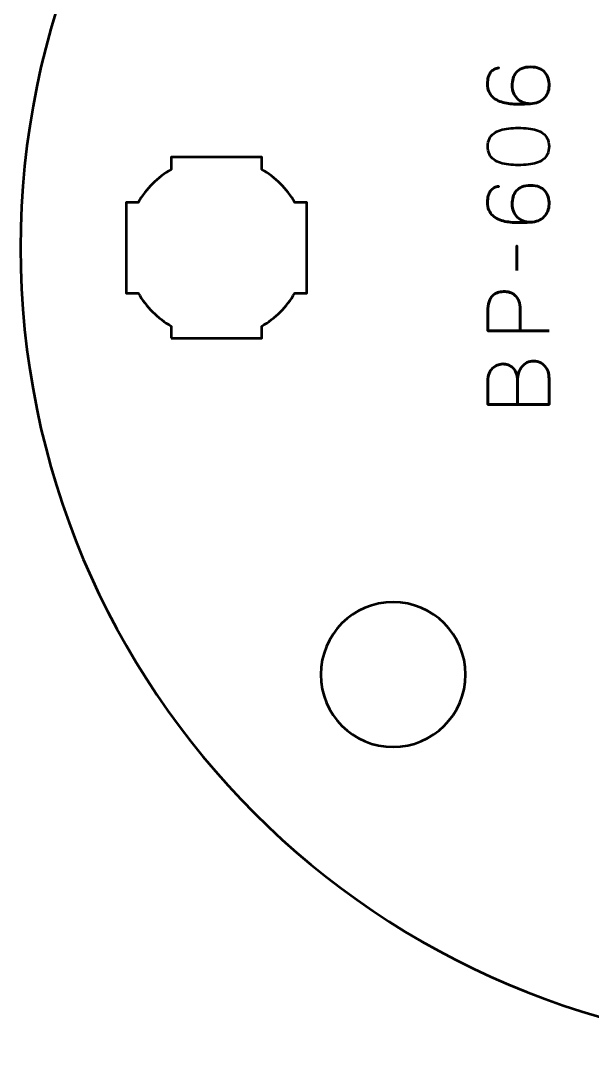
# Model space of a CAD drawing. Header units: centimetres. Extents: x -16.1 to -5, y -20.5 to -9.2.
# Drawn here: x -16.15 to -14.253, y -20.5 to -17.097 of the extents above; entities that cross this region are included whole.
import ezdxf

# ---------------------------------------------------------------- set-up
doc = ezdxf.new("R2010")
doc.units = ezdxf.units.CM
doc.header["$MEASUREMENT"] = 0
doc.layers.add('Layer 1', color=7, linetype='Continuous')

msp = doc.modelspace()

# ---------------------------------------------------------------- linework, layer by layer
at = {"layer": 'Layer 1', "lineweight": 53}
for points, knots in [([(-13.5, -15.2), (-12.03667, -15.2), (-10.85, -16.38667), (-10.85, -17.85), (-10.85, -17.85), (-10.85, -19.31333), (-12.03667, -20.5), (-13.5, -20.5), (-13.5, -20.5), (-14.96333, -20.5), (-16.15, -19.31333), (-16.15, -17.85), (-16.15, -17.85), (-16.15, -16.38667), (-14.96333, -15.2), (-13.5, -15.2)], [0, 0, 0, 0, 0.25, 0.25, 0.25, 0.25, 0.5, 0.5, 0.5, 0.5, 0.75, 0.75, 0.75, 0.75, 1, 1, 1, 1]), ([(-15.64999, -18.15006), (-15.64999, -18.15006), (-15.64999, -18.10988), (-15.64999, -18.10988), (-15.64999, -18.10988), (-15.69553, -18.08355), (-15.73349, -18.0456), (-15.75984, -18.00007), (-15.75984, -18.00007), (-15.75984, -18.00007), (-15.79999, -18.00007), (-15.79999, -18.00007), (-15.79999, -18.00007), (-15.79999, -18.00007), (-15.79999, -17.85155), (-15.79999, -17.85155), (-15.79999, -17.85155), (-15.79999, -17.85155), (-15.80001, -17.85), (-15.80001, -17.85), (-15.80001, -17.85), (-15.80001, -17.85), (-15.79999, -17.84845), (-15.79999, -17.84845), (-15.79999, -17.84845), (-15.79999, -17.84845), (-15.79999, -17.70006), (-15.79999, -17.70006), (-15.79999, -17.70006), (-15.79999, -17.70006), (-15.75989, -17.70006), (-15.75989, -17.70006), (-15.75989, -17.70006), (-15.73354, -17.65449), (-15.69555, -17.61649), (-15.64999, -17.59013), (-15.64999, -17.59013), (-15.64999, -17.59013), (-15.64999, -17.55005), (-15.64999, -17.55005), (-15.64999, -17.55005), (-15.64999, -17.55005), (-15.50465, -17.55005), (-15.50465, -17.55005), (-15.50465, -17.55005), (-15.50465, -17.55005), (-15.50001, -17.54999), (-15.50001, -17.54999), (-15.50001, -17.54999), (-15.50001, -17.54999), (-15.49536, -17.55005), (-15.49536, -17.55005), (-15.49536, -17.55005), (-15.49536, -17.55005), (-15.34998, -17.55005), (-15.34998, -17.55005), (-15.34998, -17.55005), (-15.34998, -17.55005), (-15.34998, -17.59013), (-15.34998, -17.59013), (-15.34998, -17.59013), (-15.30441, -17.61649), (-15.26644, -17.65449), (-15.2401, -17.70006), (-15.2401, -17.70006), (-15.2401, -17.70006), (-15.19998, -17.70006), (-15.19998, -17.70006), (-15.19998, -17.70006), (-15.19998, -17.70006), (-15.19998, -18.00007), (-15.19998, -18.00007), (-15.19998, -18.00007), (-15.19998, -18.00007), (-15.24015, -18.00007), (-15.24015, -18.00007), (-15.24015, -18.00007), (-15.26649, -18.0456), (-15.30445, -18.08355), (-15.34998, -18.10988), (-15.34998, -18.10988), (-15.34998, -18.10988), (-15.34998, -18.15006), (-15.34998, -18.15006), (-15.34998, -18.15006), (-15.34998, -18.15006), (-15.64999, -18.15006), (-15.64999, -18.15006)], [0, 0, 0, 0, 0.0454545, 0.0454545, 0.0454545, 0.0454545, 0.0909091, 0.0909091, 0.0909091, 0.0909091, 0.1363636, 0.1363636, 0.1363636, 0.1363636, 0.1818182, 0.1818182, 0.1818182, 0.1818182, 0.2272727, 0.2272727, 0.2272727, 0.2272727, 0.2727273, 0.2727273, 0.2727273, 0.2727273, 0.3181818, 0.3181818, 0.3181818, 0.3181818, 0.3636364, 0.3636364, 0.3636364, 0.3636364, 0.4090909, 0.4090909, 0.4090909, 0.4090909, 0.4545455, 0.4545455, 0.4545455, 0.4545455, 0.5, 0.5, 0.5, 0.5, 0.5454545, 0.5454545, 0.5454545, 0.5454545, 0.5909091, 0.5909091, 0.5909091, 0.5909091, 0.6363636, 0.6363636, 0.6363636, 0.6363636, 0.6818182, 0.6818182, 0.6818182, 0.6818182, 0.7272727, 0.7272727, 0.7272727, 0.7272727, 0.7727273, 0.7727273, 0.7727273, 0.7727273, 0.8181818, 0.8181818, 0.8181818, 0.8181818, 0.8636364, 0.8636364, 0.8636364, 0.8636364, 0.9090909, 0.9090909, 0.9090909, 0.9090909, 0.9545455, 0.9545455, 0.9545455, 0.9545455, 1, 1, 1, 1]), ([(-14.91423, -19.0242), (-14.78171, -19.0242), (-14.67423, -19.13168), (-14.67423, -19.2642), (-14.67423, -19.2642), (-14.67423, -19.39673), (-14.78171, -19.5042), (-14.91423, -19.5042), (-14.91423, -19.5042), (-15.04676, -19.5042), (-15.15423, -19.39673), (-15.15423, -19.2642), (-15.15423, -19.2642), (-15.15423, -19.13168), (-15.04676, -19.0242), (-14.91423, -19.0242)], [0, 0, 0, 0, 0.25, 0.25, 0.25, 0.25, 0.5, 0.5, 0.5, 0.5, 0.75, 0.75, 0.75, 0.75, 1, 1, 1, 1])]:
    msp.add_open_spline(points, degree=3, knots=knots, dxfattribs=at)
at = {"layer": 'Layer 1', "color": 5, "lineweight": 53}
for points, knots in [([(-14.45825, -17.37269), (-14.46747, -17.37264), (-14.4758, -17.37113), (-14.48328, -17.36812), (-14.48328, -17.36812), (-14.4908, -17.36516), (-14.49725, -17.36097), (-14.50261, -17.35556), (-14.50261, -17.35556), (-14.50802, -17.3502), (-14.51216, -17.34385), (-14.51507, -17.33661), (-14.51507, -17.33661), (-14.51799, -17.32937), (-14.51945, -17.32142), (-14.51949, -17.31286), (-14.51949, -17.31286), (-14.51954, -17.30425), (-14.51846, -17.2962), (-14.51629, -17.28873), (-14.51629, -17.28873), (-14.51418, -17.28125), (-14.5107, -17.27471), (-14.5059, -17.26902), (-14.5059, -17.26902), (-14.50115, -17.26333), (-14.49485, -17.25886), (-14.48699, -17.25566), (-14.48699, -17.25566), (-14.47914, -17.25246), (-14.46959, -17.25081), (-14.45825, -17.25077), (-14.45825, -17.25077), (-14.44692, -17.25081), (-14.43737, -17.25246), (-14.42951, -17.25566), (-14.42951, -17.25566), (-14.42166, -17.25886), (-14.41535, -17.26333), (-14.4106, -17.26902), (-14.4106, -17.26902), (-14.40581, -17.27471), (-14.40233, -17.28125), (-14.40021, -17.28873), (-14.40021, -17.28873), (-14.39804, -17.2962), (-14.39696, -17.30425), (-14.39701, -17.31286), (-14.39701, -17.31286), (-14.39706, -17.32142), (-14.39852, -17.32927), (-14.40143, -17.33647), (-14.40143, -17.33647), (-14.40435, -17.34362), (-14.40849, -17.34983), (-14.41385, -17.35514), (-14.41385, -17.35514), (-14.41926, -17.36046), (-14.4257, -17.36464), (-14.43318, -17.36765), (-14.43318, -17.36765), (-14.44071, -17.37071), (-14.44903, -17.37236), (-14.45825, -17.37269), (-14.45825, -17.37269), (-14.46291, -17.37287), (-14.46846, -17.37311), (-14.4749, -17.37344), (-14.4749, -17.37344), (-14.48139, -17.37377), (-14.48845, -17.37396), (-14.49602, -17.374), (-14.49602, -17.374), (-14.50364, -17.37405), (-14.5115, -17.37381), (-14.51954, -17.3732), (-14.51954, -17.3732), (-14.52763, -17.37264), (-14.53558, -17.37151), (-14.54339, -17.36986), (-14.54339, -17.36986), (-14.55124, -17.36822), (-14.55863, -17.36587), (-14.56554, -17.36276), (-14.56554, -17.36276), (-14.57246, -17.35966), (-14.57857, -17.35566), (-14.58389, -17.35072), (-14.58389, -17.35072), (-14.5892, -17.34573), (-14.59339, -17.33967), (-14.59645, -17.33247), (-14.59645, -17.33247), (-14.59946, -17.32527), (-14.60101, -17.31676), (-14.60106, -17.30693), (-14.60106, -17.30693), (-14.60101, -17.29837), (-14.60016, -17.29112), (-14.59852, -17.2851), (-14.59852, -17.2851), (-14.59687, -17.27908), (-14.59466, -17.27414), (-14.59193, -17.27019), (-14.59193, -17.27019), (-14.58915, -17.26629), (-14.58614, -17.26318), (-14.5828, -17.26093), (-14.5828, -17.26093), (-14.57951, -17.25867), (-14.57617, -17.25698), (-14.57283, -17.25594), (-14.57283, -17.25594), (-14.56949, -17.25486), (-14.56639, -17.25415), (-14.56352, -17.25387), (-14.56352, -17.25387), (-14.56639, -17.25415), (-14.56949, -17.25486), (-14.57283, -17.25594), (-14.57283, -17.25594), (-14.57617, -17.25698), (-14.57951, -17.25867), (-14.5828, -17.26093), (-14.5828, -17.26093), (-14.58614, -17.26318), (-14.58915, -17.26629), (-14.59193, -17.27019), (-14.59193, -17.27019), (-14.59466, -17.27414), (-14.59687, -17.27908), (-14.59852, -17.2851), (-14.59852, -17.2851), (-14.60016, -17.29112), (-14.60101, -17.29837), (-14.60106, -17.30693), (-14.60106, -17.30693), (-14.60101, -17.31676), (-14.59946, -17.32527), (-14.59645, -17.33247), (-14.59645, -17.33247), (-14.59339, -17.33967), (-14.5892, -17.34573), (-14.58389, -17.35072), (-14.58389, -17.35072), (-14.57857, -17.35566), (-14.57246, -17.35966), (-14.56554, -17.36276), (-14.56554, -17.36276), (-14.55863, -17.36587), (-14.55124, -17.36822), (-14.54339, -17.36986), (-14.54339, -17.36986), (-14.53558, -17.37151), (-14.52763, -17.37264), (-14.51954, -17.3732), (-14.51954, -17.3732), (-14.5115, -17.37381), (-14.50364, -17.37405), (-14.49602, -17.374), (-14.49602, -17.374), (-14.48845, -17.37396), (-14.48139, -17.37377), (-14.4749, -17.37344), (-14.4749, -17.37344), (-14.46846, -17.37311), (-14.46291, -17.37287), (-14.45825, -17.37269), (-14.45825, -17.37269), (-14.44903, -17.37236), (-14.44071, -17.37071), (-14.43318, -17.36765), (-14.43318, -17.36765), (-14.4257, -17.36464), (-14.41926, -17.36046), (-14.41385, -17.35514), (-14.41385, -17.35514), (-14.40849, -17.34983), (-14.40435, -17.34362), (-14.40143, -17.33647), (-14.40143, -17.33647), (-14.39852, -17.32927), (-14.39706, -17.32142), (-14.39701, -17.31286), (-14.39701, -17.31286), (-14.39696, -17.30425), (-14.39804, -17.2962), (-14.40021, -17.28873), (-14.40021, -17.28873), (-14.40233, -17.28125), (-14.40581, -17.27471), (-14.4106, -17.26902), (-14.4106, -17.26902), (-14.41535, -17.26333), (-14.42166, -17.25886), (-14.42951, -17.25566), (-14.42951, -17.25566), (-14.43737, -17.25246), (-14.44692, -17.25081), (-14.45825, -17.25077), (-14.45825, -17.25077), (-14.46959, -17.25081), (-14.47914, -17.25246), (-14.48699, -17.25566), (-14.48699, -17.25566), (-14.49485, -17.25886), (-14.50115, -17.26333), (-14.5059, -17.26902), (-14.5059, -17.26902), (-14.5107, -17.27471), (-14.51418, -17.28125), (-14.51629, -17.28873), (-14.51629, -17.28873), (-14.51846, -17.2962), (-14.51954, -17.30425), (-14.51949, -17.31286), (-14.51949, -17.31286), (-14.51945, -17.32142), (-14.51799, -17.32937), (-14.51507, -17.33661), (-14.51507, -17.33661), (-14.51216, -17.34385), (-14.50802, -17.3502), (-14.50261, -17.35556), (-14.50261, -17.35556), (-14.49725, -17.36097), (-14.4908, -17.36516), (-14.48328, -17.36812), (-14.48328, -17.36812), (-14.4758, -17.37113), (-14.46747, -17.37264), (-14.45825, -17.37269)], [0, 0, 0, 0, 0.0172414, 0.0172414, 0.0172414, 0.0172414, 0.0344828, 0.0344828, 0.0344828, 0.0344828, 0.0517241, 0.0517241, 0.0517241, 0.0517241, 0.0689655, 0.0689655, 0.0689655, 0.0689655, 0.0862069, 0.0862069, 0.0862069, 0.0862069, 0.1034483, 0.1034483, 0.1034483, 0.1034483, 0.1206897, 0.1206897, 0.1206897, 0.1206897, 0.137931, 0.137931, 0.137931, 0.137931, 0.1551724, 0.1551724, 0.1551724, 0.1551724, 0.1724138, 0.1724138, 0.1724138, 0.1724138, 0.1896552, 0.1896552, 0.1896552, 0.1896552, 0.2068966, 0.2068966, 0.2068966, 0.2068966, 0.2241379, 0.2241379, 0.2241379, 0.2241379, 0.2413793, 0.2413793, 0.2413793, 0.2413793, 0.2586207, 0.2586207, 0.2586207, 0.2586207, 0.2758621, 0.2758621, 0.2758621, 0.2758621, 0.2931034, 0.2931034, 0.2931034, 0.2931034, 0.3103448, 0.3103448, 0.3103448, 0.3103448, 0.3275862, 0.3275862, 0.3275862, 0.3275862, 0.3448276, 0.3448276, 0.3448276, 0.3448276, 0.362069, 0.362069, 0.362069, 0.362069, 0.3793103, 0.3793103, 0.3793103, 0.3793103, 0.3965517, 0.3965517, 0.3965517, 0.3965517, 0.4137931, 0.4137931, 0.4137931, 0.4137931, 0.4310345, 0.4310345, 0.4310345, 0.4310345, 0.4482759, 0.4482759, 0.4482759, 0.4482759, 0.4655172, 0.4655172, 0.4655172, 0.4655172, 0.4827586, 0.4827586, 0.4827586, 0.4827586, 0.5, 0.5, 0.5, 0.5, 0.5172414, 0.5172414, 0.5172414, 0.5172414, 0.5344828, 0.5344828, 0.5344828, 0.5344828, 0.5517241, 0.5517241, 0.5517241, 0.5517241, 0.5689655, 0.5689655, 0.5689655, 0.5689655, 0.5862069, 0.5862069, 0.5862069, 0.5862069, 0.6034483, 0.6034483, 0.6034483, 0.6034483, 0.6206897, 0.6206897, 0.6206897, 0.6206897, 0.637931, 0.637931, 0.637931, 0.637931, 0.6551724, 0.6551724, 0.6551724, 0.6551724, 0.6724138, 0.6724138, 0.6724138, 0.6724138, 0.6896552, 0.6896552, 0.6896552, 0.6896552, 0.7068966, 0.7068966, 0.7068966, 0.7068966, 0.7241379, 0.7241379, 0.7241379, 0.7241379, 0.7413793, 0.7413793, 0.7413793, 0.7413793, 0.7586207, 0.7586207, 0.7586207, 0.7586207, 0.7758621, 0.7758621, 0.7758621, 0.7758621, 0.7931034, 0.7931034, 0.7931034, 0.7931034, 0.8103448, 0.8103448, 0.8103448, 0.8103448, 0.8275862, 0.8275862, 0.8275862, 0.8275862, 0.8448276, 0.8448276, 0.8448276, 0.8448276, 0.862069, 0.862069, 0.862069, 0.862069, 0.8793103, 0.8793103, 0.8793103, 0.8793103, 0.8965517, 0.8965517, 0.8965517, 0.8965517, 0.9137931, 0.9137931, 0.9137931, 0.9137931, 0.9310345, 0.9310345, 0.9310345, 0.9310345, 0.9482759, 0.9482759, 0.9482759, 0.9482759, 0.9655172, 0.9655172, 0.9655172, 0.9655172, 0.9827586, 0.9827586, 0.9827586, 0.9827586, 1, 1, 1, 1]), ([(-14.39701, -17.51436), (-14.39706, -17.50448), (-14.3988, -17.49596), (-14.40218, -17.48886), (-14.40218, -17.48886), (-14.40557, -17.48181), (-14.41042, -17.47593), (-14.41658, -17.47122), (-14.41658, -17.47122), (-14.42279, -17.46657), (-14.43012, -17.4629), (-14.43859, -17.46017), (-14.43859, -17.46017), (-14.44706, -17.45749), (-14.45632, -17.45556), (-14.46648, -17.45448), (-14.46648, -17.45448), (-14.47664, -17.45335), (-14.48732, -17.45279), (-14.49861, -17.45283), (-14.49861, -17.45283), (-14.50985, -17.45279), (-14.52053, -17.45335), (-14.53064, -17.45448), (-14.53064, -17.45448), (-14.54075, -17.45556), (-14.55007, -17.45749), (-14.55853, -17.46017), (-14.55853, -17.46017), (-14.56695, -17.4629), (-14.57429, -17.46657), (-14.58055, -17.47122), (-14.58055, -17.47122), (-14.58676, -17.47593), (-14.5916, -17.48181), (-14.59499, -17.48886), (-14.59499, -17.48886), (-14.59842, -17.49596), (-14.60016, -17.50448), (-14.60021, -17.51436), (-14.60021, -17.51436), (-14.60016, -17.52423), (-14.59842, -17.53275), (-14.59499, -17.53985), (-14.59499, -17.53985), (-14.5916, -17.54691), (-14.58676, -17.55279), (-14.58055, -17.55749), (-14.58055, -17.55749), (-14.57429, -17.56215), (-14.56695, -17.56581), (-14.55853, -17.56854), (-14.55853, -17.56854), (-14.55007, -17.57122), (-14.54075, -17.57315), (-14.53064, -17.57423), (-14.53064, -17.57423), (-14.52053, -17.57536), (-14.50985, -17.57593), (-14.49861, -17.57588), (-14.49861, -17.57588), (-14.48732, -17.57593), (-14.47664, -17.57536), (-14.46648, -17.57423), (-14.46648, -17.57423), (-14.45632, -17.57315), (-14.44706, -17.57122), (-14.43859, -17.56854), (-14.43859, -17.56854), (-14.43012, -17.56581), (-14.42279, -17.56215), (-14.41658, -17.55749), (-14.41658, -17.55749), (-14.41042, -17.55279), (-14.40557, -17.54691), (-14.40218, -17.53985), (-14.40218, -17.53985), (-14.3988, -17.53275), (-14.39706, -17.52423), (-14.39701, -17.51436)], [0, 0, 0, 0, 0.05, 0.05, 0.05, 0.05, 0.1, 0.1, 0.1, 0.1, 0.15, 0.15, 0.15, 0.15, 0.2, 0.2, 0.2, 0.2, 0.25, 0.25, 0.25, 0.25, 0.3, 0.3, 0.3, 0.3, 0.35, 0.35, 0.35, 0.35, 0.4, 0.4, 0.4, 0.4, 0.45, 0.45, 0.45, 0.45, 0.5, 0.5, 0.5, 0.5, 0.55, 0.55, 0.55, 0.55, 0.6, 0.6, 0.6, 0.6, 0.65, 0.65, 0.65, 0.65, 0.7, 0.7, 0.7, 0.7, 0.75, 0.75, 0.75, 0.75, 0.8, 0.8, 0.8, 0.8, 0.85, 0.85, 0.85, 0.85, 0.9, 0.9, 0.9, 0.9, 0.95, 0.95, 0.95, 0.95, 1, 1, 1, 1]), ([(-14.39701, -17.51436), (-14.39706, -17.50448), (-14.3988, -17.49596), (-14.40218, -17.48886), (-14.40218, -17.48886), (-14.40557, -17.48181), (-14.41042, -17.47593), (-14.41658, -17.47122), (-14.41658, -17.47122), (-14.42279, -17.46657), (-14.43012, -17.4629), (-14.43859, -17.46017), (-14.43859, -17.46017), (-14.44706, -17.45749), (-14.45632, -17.45556), (-14.46648, -17.45448), (-14.46648, -17.45448), (-14.47664, -17.45335), (-14.48732, -17.45279), (-14.49861, -17.45283), (-14.49861, -17.45283), (-14.50985, -17.45279), (-14.52053, -17.45335), (-14.53064, -17.45448), (-14.53064, -17.45448), (-14.54075, -17.45556), (-14.55007, -17.45749), (-14.55853, -17.46017), (-14.55853, -17.46017), (-14.56695, -17.4629), (-14.57429, -17.46657), (-14.58055, -17.47122), (-14.58055, -17.47122), (-14.58676, -17.47593), (-14.5916, -17.48181), (-14.59499, -17.48886), (-14.59499, -17.48886), (-14.59842, -17.49596), (-14.60016, -17.50448), (-14.60021, -17.51436), (-14.60021, -17.51436), (-14.60016, -17.52423), (-14.59842, -17.53275), (-14.59499, -17.53985), (-14.59499, -17.53985), (-14.5916, -17.54691), (-14.58676, -17.55279), (-14.58055, -17.55749), (-14.58055, -17.55749), (-14.57429, -17.56215), (-14.56695, -17.56581), (-14.55853, -17.56854), (-14.55853, -17.56854), (-14.55007, -17.57122), (-14.54075, -17.57315), (-14.53064, -17.57423), (-14.53064, -17.57423), (-14.52053, -17.57536), (-14.50985, -17.57593), (-14.49861, -17.57588), (-14.49861, -17.57588), (-14.48732, -17.57593), (-14.47664, -17.57536), (-14.46648, -17.57423), (-14.46648, -17.57423), (-14.45632, -17.57315), (-14.44706, -17.57122), (-14.43859, -17.56854), (-14.43859, -17.56854), (-14.43012, -17.56581), (-14.42279, -17.56215), (-14.41658, -17.55749), (-14.41658, -17.55749), (-14.41042, -17.55279), (-14.40557, -17.54691), (-14.40218, -17.53985), (-14.40218, -17.53985), (-14.3988, -17.53275), (-14.39706, -17.52423), (-14.39701, -17.51436)], [0, 0, 0, 0, 0.05, 0.05, 0.05, 0.05, 0.1, 0.1, 0.1, 0.1, 0.15, 0.15, 0.15, 0.15, 0.2, 0.2, 0.2, 0.2, 0.25, 0.25, 0.25, 0.25, 0.3, 0.3, 0.3, 0.3, 0.35, 0.35, 0.35, 0.35, 0.4, 0.4, 0.4, 0.4, 0.45, 0.45, 0.45, 0.45, 0.5, 0.5, 0.5, 0.5, 0.55, 0.55, 0.55, 0.55, 0.6, 0.6, 0.6, 0.6, 0.65, 0.65, 0.65, 0.65, 0.7, 0.7, 0.7, 0.7, 0.75, 0.75, 0.75, 0.75, 0.8, 0.8, 0.8, 0.8, 0.85, 0.85, 0.85, 0.85, 0.9, 0.9, 0.9, 0.9, 0.95, 0.95, 0.95, 0.95, 1, 1, 1, 1]), ([(-14.45825, -17.76525), (-14.46747, -17.7652), (-14.4758, -17.76369), (-14.48328, -17.76068), (-14.48328, -17.76068), (-14.4908, -17.75772), (-14.49725, -17.75353), (-14.50261, -17.74812), (-14.50261, -17.74812), (-14.50802, -17.74276), (-14.51216, -17.73641), (-14.51507, -17.72917), (-14.51507, -17.72917), (-14.51799, -17.72193), (-14.51945, -17.71398), (-14.51949, -17.70542), (-14.51949, -17.70542), (-14.51954, -17.69681), (-14.51846, -17.68876), (-14.51629, -17.68129), (-14.51629, -17.68129), (-14.51418, -17.67381), (-14.5107, -17.66727), (-14.5059, -17.66158), (-14.5059, -17.66158), (-14.50115, -17.65589), (-14.49485, -17.65142), (-14.48699, -17.64822), (-14.48699, -17.64822), (-14.47914, -17.64502), (-14.46959, -17.64337), (-14.45825, -17.64333), (-14.45825, -17.64333), (-14.44692, -17.64337), (-14.43737, -17.64502), (-14.42951, -17.64822), (-14.42951, -17.64822), (-14.42166, -17.65142), (-14.41535, -17.65589), (-14.4106, -17.66158), (-14.4106, -17.66158), (-14.40581, -17.66727), (-14.40233, -17.67381), (-14.40021, -17.68129), (-14.40021, -17.68129), (-14.39804, -17.68876), (-14.39696, -17.69681), (-14.39701, -17.70542), (-14.39701, -17.70542), (-14.39706, -17.71398), (-14.39852, -17.72183), (-14.40143, -17.72903), (-14.40143, -17.72903), (-14.40435, -17.73618), (-14.40849, -17.74239), (-14.41385, -17.7477), (-14.41385, -17.7477), (-14.41926, -17.75302), (-14.4257, -17.7572), (-14.43318, -17.76021), (-14.43318, -17.76021), (-14.44071, -17.76327), (-14.44903, -17.76492), (-14.45825, -17.76525), (-14.45825, -17.76525), (-14.46291, -17.76543), (-14.46846, -17.76567), (-14.4749, -17.766), (-14.4749, -17.766), (-14.48139, -17.76633), (-14.48845, -17.76652), (-14.49602, -17.76656), (-14.49602, -17.76656), (-14.50364, -17.76661), (-14.5115, -17.76637), (-14.51954, -17.76576), (-14.51954, -17.76576), (-14.52763, -17.7652), (-14.53558, -17.76407), (-14.54339, -17.76242), (-14.54339, -17.76242), (-14.55124, -17.76078), (-14.55863, -17.75843), (-14.56554, -17.75532), (-14.56554, -17.75532), (-14.57246, -17.75222), (-14.57857, -17.74822), (-14.58389, -17.74328), (-14.58389, -17.74328), (-14.5892, -17.73829), (-14.59339, -17.73223), (-14.59645, -17.72503), (-14.59645, -17.72503), (-14.59946, -17.71783), (-14.60101, -17.70932), (-14.60106, -17.69949), (-14.60106, -17.69949), (-14.60101, -17.69093), (-14.60016, -17.68368), (-14.59852, -17.67766), (-14.59852, -17.67766), (-14.59687, -17.67164), (-14.59466, -17.6667), (-14.59193, -17.66275), (-14.59193, -17.66275), (-14.58915, -17.65885), (-14.58614, -17.65574), (-14.5828, -17.65349), (-14.5828, -17.65349), (-14.57951, -17.65123), (-14.57617, -17.64954), (-14.57283, -17.6485), (-14.57283, -17.6485), (-14.56949, -17.64742), (-14.56639, -17.64671), (-14.56352, -17.64643), (-14.56352, -17.64643), (-14.56639, -17.64671), (-14.56949, -17.64742), (-14.57283, -17.6485), (-14.57283, -17.6485), (-14.57617, -17.64954), (-14.57951, -17.65123), (-14.5828, -17.65349), (-14.5828, -17.65349), (-14.58614, -17.65574), (-14.58915, -17.65885), (-14.59193, -17.66275), (-14.59193, -17.66275), (-14.59466, -17.6667), (-14.59687, -17.67164), (-14.59852, -17.67766), (-14.59852, -17.67766), (-14.60016, -17.68368), (-14.60101, -17.69093), (-14.60106, -17.69949), (-14.60106, -17.69949), (-14.60101, -17.70932), (-14.59946, -17.71783), (-14.59645, -17.72503), (-14.59645, -17.72503), (-14.59339, -17.73223), (-14.5892, -17.73829), (-14.58389, -17.74328), (-14.58389, -17.74328), (-14.57857, -17.74822), (-14.57246, -17.75222), (-14.56554, -17.75532), (-14.56554, -17.75532), (-14.55863, -17.75843), (-14.55124, -17.76078), (-14.54339, -17.76242), (-14.54339, -17.76242), (-14.53558, -17.76407), (-14.52763, -17.7652), (-14.51954, -17.76576), (-14.51954, -17.76576), (-14.5115, -17.76637), (-14.50364, -17.76661), (-14.49602, -17.76656), (-14.49602, -17.76656), (-14.48845, -17.76652), (-14.48139, -17.76633), (-14.4749, -17.766), (-14.4749, -17.766), (-14.46846, -17.76567), (-14.46291, -17.76543), (-14.45825, -17.76525), (-14.45825, -17.76525), (-14.44903, -17.76492), (-14.44071, -17.76327), (-14.43318, -17.76021), (-14.43318, -17.76021), (-14.4257, -17.7572), (-14.41926, -17.75302), (-14.41385, -17.7477), (-14.41385, -17.7477), (-14.40849, -17.74239), (-14.40435, -17.73618), (-14.40143, -17.72903), (-14.40143, -17.72903), (-14.39852, -17.72183), (-14.39706, -17.71398), (-14.39701, -17.70542), (-14.39701, -17.70542), (-14.39696, -17.69681), (-14.39804, -17.68876), (-14.40021, -17.68129), (-14.40021, -17.68129), (-14.40233, -17.67381), (-14.40581, -17.66727), (-14.4106, -17.66158), (-14.4106, -17.66158), (-14.41535, -17.65589), (-14.42166, -17.65142), (-14.42951, -17.64822), (-14.42951, -17.64822), (-14.43737, -17.64502), (-14.44692, -17.64337), (-14.45825, -17.64333), (-14.45825, -17.64333), (-14.46959, -17.64337), (-14.47914, -17.64502), (-14.48699, -17.64822), (-14.48699, -17.64822), (-14.49485, -17.65142), (-14.50115, -17.65589), (-14.5059, -17.66158), (-14.5059, -17.66158), (-14.5107, -17.66727), (-14.51418, -17.67381), (-14.51629, -17.68129), (-14.51629, -17.68129), (-14.51846, -17.68876), (-14.51954, -17.69681), (-14.51949, -17.70542), (-14.51949, -17.70542), (-14.51945, -17.71398), (-14.51799, -17.72193), (-14.51507, -17.72917), (-14.51507, -17.72917), (-14.51216, -17.73641), (-14.50802, -17.74276), (-14.50261, -17.74812), (-14.50261, -17.74812), (-14.49725, -17.75353), (-14.4908, -17.75772), (-14.48328, -17.76068), (-14.48328, -17.76068), (-14.4758, -17.76369), (-14.46747, -17.7652), (-14.45825, -17.76525)], [0, 0, 0, 0, 0.0172414, 0.0172414, 0.0172414, 0.0172414, 0.0344828, 0.0344828, 0.0344828, 0.0344828, 0.0517241, 0.0517241, 0.0517241, 0.0517241, 0.0689655, 0.0689655, 0.0689655, 0.0689655, 0.0862069, 0.0862069, 0.0862069, 0.0862069, 0.1034483, 0.1034483, 0.1034483, 0.1034483, 0.1206897, 0.1206897, 0.1206897, 0.1206897, 0.137931, 0.137931, 0.137931, 0.137931, 0.1551724, 0.1551724, 0.1551724, 0.1551724, 0.1724138, 0.1724138, 0.1724138, 0.1724138, 0.1896552, 0.1896552, 0.1896552, 0.1896552, 0.2068966, 0.2068966, 0.2068966, 0.2068966, 0.2241379, 0.2241379, 0.2241379, 0.2241379, 0.2413793, 0.2413793, 0.2413793, 0.2413793, 0.2586207, 0.2586207, 0.2586207, 0.2586207, 0.2758621, 0.2758621, 0.2758621, 0.2758621, 0.2931034, 0.2931034, 0.2931034, 0.2931034, 0.3103448, 0.3103448, 0.3103448, 0.3103448, 0.3275862, 0.3275862, 0.3275862, 0.3275862, 0.3448276, 0.3448276, 0.3448276, 0.3448276, 0.362069, 0.362069, 0.362069, 0.362069, 0.3793103, 0.3793103, 0.3793103, 0.3793103, 0.3965517, 0.3965517, 0.3965517, 0.3965517, 0.4137931, 0.4137931, 0.4137931, 0.4137931, 0.4310345, 0.4310345, 0.4310345, 0.4310345, 0.4482759, 0.4482759, 0.4482759, 0.4482759, 0.4655172, 0.4655172, 0.4655172, 0.4655172, 0.4827586, 0.4827586, 0.4827586, 0.4827586, 0.5, 0.5, 0.5, 0.5, 0.5172414, 0.5172414, 0.5172414, 0.5172414, 0.5344828, 0.5344828, 0.5344828, 0.5344828, 0.5517241, 0.5517241, 0.5517241, 0.5517241, 0.5689655, 0.5689655, 0.5689655, 0.5689655, 0.5862069, 0.5862069, 0.5862069, 0.5862069, 0.6034483, 0.6034483, 0.6034483, 0.6034483, 0.6206897, 0.6206897, 0.6206897, 0.6206897, 0.637931, 0.637931, 0.637931, 0.637931, 0.6551724, 0.6551724, 0.6551724, 0.6551724, 0.6724138, 0.6724138, 0.6724138, 0.6724138, 0.6896552, 0.6896552, 0.6896552, 0.6896552, 0.7068966, 0.7068966, 0.7068966, 0.7068966, 0.7241379, 0.7241379, 0.7241379, 0.7241379, 0.7413793, 0.7413793, 0.7413793, 0.7413793, 0.7586207, 0.7586207, 0.7586207, 0.7586207, 0.7758621, 0.7758621, 0.7758621, 0.7758621, 0.7931034, 0.7931034, 0.7931034, 0.7931034, 0.8103448, 0.8103448, 0.8103448, 0.8103448, 0.8275862, 0.8275862, 0.8275862, 0.8275862, 0.8448276, 0.8448276, 0.8448276, 0.8448276, 0.862069, 0.862069, 0.862069, 0.862069, 0.8793103, 0.8793103, 0.8793103, 0.8793103, 0.8965517, 0.8965517, 0.8965517, 0.8965517, 0.9137931, 0.9137931, 0.9137931, 0.9137931, 0.9310345, 0.9310345, 0.9310345, 0.9310345, 0.9482759, 0.9482759, 0.9482759, 0.9482759, 0.9655172, 0.9655172, 0.9655172, 0.9655172, 0.9827586, 0.9827586, 0.9827586, 0.9827586, 1, 1, 1, 1]), ([(-14.50341, -17.92526), (-14.50341, -17.92526), (-14.50341, -17.84313), (-14.50341, -17.84313), (-14.50341, -17.84313), (-14.50341, -17.84313), (-14.50341, -17.92526), (-14.50341, -17.92526)], [0, 0, 0, 0, 0.5, 0.5, 0.5, 0.5, 1, 1, 1, 1]), ([(-14.39701, -18.12564), (-14.39701, -18.12564), (-14.60049, -18.12564), (-14.60049, -18.12564), (-14.60049, -18.12564), (-14.60049, -18.12564), (-14.60049, -18.06073), (-14.60049, -18.06073), (-14.60049, -18.06073), (-14.60044, -18.04775), (-14.59899, -18.03707), (-14.59616, -18.02865), (-14.59616, -18.02865), (-14.59339, -18.02028), (-14.58953, -18.01369), (-14.58464, -18.00894), (-14.58464, -18.00894), (-14.57979, -18.00419), (-14.57424, -18.00081), (-14.56799, -17.99874), (-14.56799, -17.99874), (-14.56173, -17.99671), (-14.55519, -17.99554), (-14.54828, -17.99525), (-14.54828, -17.99525), (-14.54137, -17.99493), (-14.53459, -17.99573), (-14.52801, -17.99761), (-14.52801, -17.99761), (-14.52142, -17.99954), (-14.51545, -18.00278), (-14.51009, -18.00744), (-14.51009, -18.00744), (-14.50472, -18.01205), (-14.50044, -18.0183), (-14.49729, -18.02616), (-14.49729, -18.02616), (-14.49409, -18.03401), (-14.49249, -18.04375), (-14.4924, -18.05537), (-14.4924, -18.05537), (-14.4924, -18.05537), (-14.4924, -18.12564), (-14.4924, -18.12564), (-14.4924, -18.12564), (-14.4924, -18.12564), (-14.4924, -18.05537), (-14.4924, -18.05537), (-14.4924, -18.05537), (-14.49249, -18.04398), (-14.49409, -18.03434), (-14.49729, -18.02653), (-14.49729, -18.02653), (-14.50044, -18.01868), (-14.50472, -18.01242), (-14.51009, -18.00772), (-14.51009, -18.00772), (-14.51545, -18.00306), (-14.52142, -17.99972), (-14.52801, -17.99775), (-14.52801, -17.99775), (-14.53459, -17.99577), (-14.54137, -17.99493), (-14.54828, -17.99525), (-14.54828, -17.99525), (-14.55519, -17.99554), (-14.56173, -17.99671), (-14.56799, -17.99883), (-14.56799, -17.99883), (-14.57424, -18.0009), (-14.57979, -18.00438), (-14.58464, -18.00913), (-14.58464, -18.00913), (-14.58953, -18.01393), (-14.59339, -18.02051), (-14.59616, -18.02889), (-14.59616, -18.02889), (-14.59899, -18.03731), (-14.60044, -18.04789), (-14.60049, -18.06073), (-14.60049, -18.06073), (-14.60049, -18.06073), (-14.60049, -18.12564), (-14.60049, -18.12564), (-14.60049, -18.12564), (-14.60049, -18.12564), (-14.39701, -18.12564), (-14.39701, -18.12564)], [0, 0, 0, 0, 0.0454545, 0.0454545, 0.0454545, 0.0454545, 0.0909091, 0.0909091, 0.0909091, 0.0909091, 0.1363636, 0.1363636, 0.1363636, 0.1363636, 0.1818182, 0.1818182, 0.1818182, 0.1818182, 0.2272727, 0.2272727, 0.2272727, 0.2272727, 0.2727273, 0.2727273, 0.2727273, 0.2727273, 0.3181818, 0.3181818, 0.3181818, 0.3181818, 0.3636364, 0.3636364, 0.3636364, 0.3636364, 0.4090909, 0.4090909, 0.4090909, 0.4090909, 0.4545455, 0.4545455, 0.4545455, 0.4545455, 0.5, 0.5, 0.5, 0.5, 0.5454545, 0.5454545, 0.5454545, 0.5454545, 0.5909091, 0.5909091, 0.5909091, 0.5909091, 0.6363636, 0.6363636, 0.6363636, 0.6363636, 0.6818182, 0.6818182, 0.6818182, 0.6818182, 0.7272727, 0.7272727, 0.7272727, 0.7272727, 0.7727273, 0.7727273, 0.7727273, 0.7727273, 0.8181818, 0.8181818, 0.8181818, 0.8181818, 0.8636364, 0.8636364, 0.8636364, 0.8636364, 0.9090909, 0.9090909, 0.9090909, 0.9090909, 0.9545455, 0.9545455, 0.9545455, 0.9545455, 1, 1, 1, 1]), ([(-14.50171, -18.36976), (-14.50171, -18.36976), (-14.50171, -18.29159), (-14.50171, -18.29159), (-14.50171, -18.29159), (-14.50176, -18.28143), (-14.50317, -18.27277), (-14.50595, -18.26548), (-14.50595, -18.26548), (-14.50868, -18.25824), (-14.51239, -18.25236), (-14.51705, -18.24779), (-14.51705, -18.24779), (-14.5217, -18.24323), (-14.52697, -18.23994), (-14.5328, -18.23787), (-14.5328, -18.23787), (-14.53859, -18.23585), (-14.54461, -18.23491), (-14.55082, -18.23514), (-14.55082, -18.23514), (-14.55703, -18.23542), (-14.56305, -18.23674), (-14.56893, -18.23909), (-14.56893, -18.23909), (-14.57481, -18.2414), (-14.58012, -18.24488), (-14.58487, -18.24944), (-14.58487, -18.24944), (-14.58963, -18.254), (-14.59339, -18.25969), (-14.59616, -18.26661), (-14.59616, -18.26661), (-14.59899, -18.27352), (-14.60044, -18.28166), (-14.60049, -18.29102), (-14.60049, -18.29102), (-14.60049, -18.29102), (-14.60049, -18.36976), (-14.60049, -18.36976), (-14.60049, -18.36976), (-14.60049, -18.36976), (-14.39701, -18.36976), (-14.39701, -18.36976), (-14.39701, -18.36976), (-14.39701, -18.36976), (-14.39701, -18.28312), (-14.39701, -18.28312), (-14.39701, -18.28312), (-14.39701, -18.27503), (-14.39819, -18.2675), (-14.40049, -18.26054), (-14.40049, -18.26054), (-14.40284, -18.25358), (-14.40618, -18.24751), (-14.4106, -18.24224), (-14.4106, -18.24224), (-14.41507, -18.23702), (-14.42043, -18.23293), (-14.42678, -18.23001), (-14.42678, -18.23001), (-14.43313, -18.2271), (-14.44033, -18.22559), (-14.44837, -18.22555), (-14.44837, -18.22555), (-14.45646, -18.22573), (-14.46376, -18.22743), (-14.47029, -18.23067), (-14.47029, -18.23067), (-14.47683, -18.23392), (-14.48243, -18.23843), (-14.48709, -18.24427), (-14.48709, -18.24427), (-14.49179, -18.2501), (-14.49541, -18.25706), (-14.4979, -18.26506), (-14.4979, -18.26506), (-14.5004, -18.27305), (-14.50167, -18.2819), (-14.50171, -18.29159), (-14.50171, -18.29159), (-14.50167, -18.2819), (-14.5004, -18.27305), (-14.4979, -18.26506), (-14.4979, -18.26506), (-14.49541, -18.25706), (-14.49179, -18.2501), (-14.48709, -18.24427), (-14.48709, -18.24427), (-14.48243, -18.23843), (-14.47683, -18.23392), (-14.47029, -18.23067), (-14.47029, -18.23067), (-14.46376, -18.22743), (-14.45646, -18.22573), (-14.44837, -18.22555), (-14.44837, -18.22555), (-14.44033, -18.22559), (-14.43313, -18.2271), (-14.42678, -18.23001), (-14.42678, -18.23001), (-14.42043, -18.23293), (-14.41507, -18.23702), (-14.4106, -18.24224), (-14.4106, -18.24224), (-14.40618, -18.24751), (-14.40284, -18.25358), (-14.40049, -18.26054), (-14.40049, -18.26054), (-14.39819, -18.2675), (-14.39701, -18.27503), (-14.39701, -18.28312), (-14.39701, -18.28312), (-14.39701, -18.28312), (-14.39701, -18.36976), (-14.39701, -18.36976), (-14.39701, -18.36976), (-14.39701, -18.36976), (-14.60049, -18.36976), (-14.60049, -18.36976), (-14.60049, -18.36976), (-14.60049, -18.36976), (-14.60049, -18.29102), (-14.60049, -18.29102), (-14.60049, -18.29102), (-14.60044, -18.28166), (-14.59899, -18.27352), (-14.59616, -18.26661), (-14.59616, -18.26661), (-14.59339, -18.25969), (-14.58963, -18.254), (-14.58487, -18.24944), (-14.58487, -18.24944), (-14.58012, -18.24488), (-14.57481, -18.2414), (-14.56893, -18.23909), (-14.56893, -18.23909), (-14.56305, -18.23674), (-14.55703, -18.23542), (-14.55082, -18.23514), (-14.55082, -18.23514), (-14.54461, -18.23491), (-14.53859, -18.23585), (-14.5328, -18.23787), (-14.5328, -18.23787), (-14.52697, -18.23994), (-14.5217, -18.24323), (-14.51705, -18.24779), (-14.51705, -18.24779), (-14.51239, -18.25236), (-14.50868, -18.25824), (-14.50595, -18.26548), (-14.50595, -18.26548), (-14.50317, -18.27277), (-14.50176, -18.28143), (-14.50171, -18.29159), (-14.50171, -18.29159), (-14.50171, -18.29159), (-14.50171, -18.36976), (-14.50171, -18.36976)], [0, 0, 0, 0, 0.025, 0.025, 0.025, 0.025, 0.05, 0.05, 0.05, 0.05, 0.075, 0.075, 0.075, 0.075, 0.1, 0.1, 0.1, 0.1, 0.125, 0.125, 0.125, 0.125, 0.15, 0.15, 0.15, 0.15, 0.175, 0.175, 0.175, 0.175, 0.2, 0.2, 0.2, 0.2, 0.225, 0.225, 0.225, 0.225, 0.25, 0.25, 0.25, 0.25, 0.275, 0.275, 0.275, 0.275, 0.3, 0.3, 0.3, 0.3, 0.325, 0.325, 0.325, 0.325, 0.35, 0.35, 0.35, 0.35, 0.375, 0.375, 0.375, 0.375, 0.4, 0.4, 0.4, 0.4, 0.425, 0.425, 0.425, 0.425, 0.45, 0.45, 0.45, 0.45, 0.475, 0.475, 0.475, 0.475, 0.5, 0.5, 0.5, 0.5, 0.525, 0.525, 0.525, 0.525, 0.55, 0.55, 0.55, 0.55, 0.575, 0.575, 0.575, 0.575, 0.6, 0.6, 0.6, 0.6, 0.625, 0.625, 0.625, 0.625, 0.65, 0.65, 0.65, 0.65, 0.675, 0.675, 0.675, 0.675, 0.7, 0.7, 0.7, 0.7, 0.725, 0.725, 0.725, 0.725, 0.75, 0.75, 0.75, 0.75, 0.775, 0.775, 0.775, 0.775, 0.8, 0.8, 0.8, 0.8, 0.825, 0.825, 0.825, 0.825, 0.85, 0.85, 0.85, 0.85, 0.875, 0.875, 0.875, 0.875, 0.9, 0.9, 0.9, 0.9, 0.925, 0.925, 0.925, 0.925, 0.95, 0.95, 0.95, 0.95, 0.975, 0.975, 0.975, 0.975, 1, 1, 1, 1])]:
    msp.add_open_spline(points, degree=3, knots=knots, dxfattribs=at)

doc.saveas('drawing.dxf')
